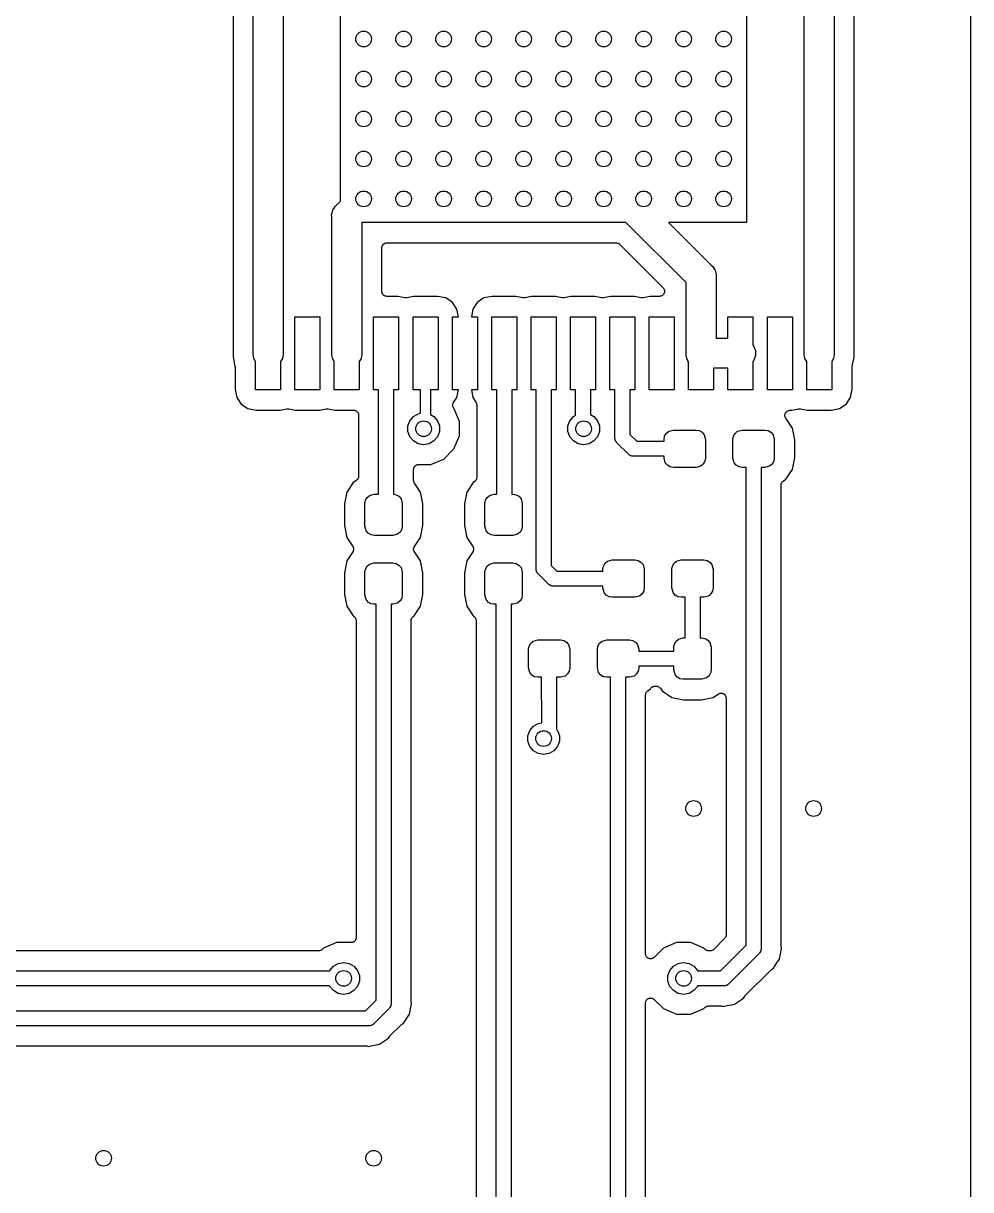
# Model space of a CAD drawing. Extents: x 40 to 163, y -163 to -37.
# Drawn here: x 139.18 to 163.25, y -97.06 to -67.42 of the extents above; entities that cross this region are included whole.
import ezdxf

# ---------------------------------------------------------------- set-up
doc = ezdxf.new("R2010")
doc.units = 0
doc.header["$MEASUREMENT"] = 0
doc.layers.add('BLACK', color=7, linetype='CONTINUOUS')

msp = doc.modelspace()

# ---------------------------------------------------------------- linework, layer by layer
at = {"layer": 'BLACK', "linetype": 'CONTINUOUS'}
for p, q in [((163.247, -43.8721), (163.247, -116.027)), ((144.511, -66.2059), (144.511, -74.0171)), ((145.019, -74.0839), (145.019, -66.1224)), ((145.781, -66.3829), (145.781, -75.8396)), ((159.019, -74.0839), (159.019, -66.3829)), ((159.781, -66.1224), (159.781, -75.8396)), ((160.289, -75.8939), (160.289, -66.2059)), ((147.244, -71.9401), (147.244, -67.2211)), ((157.556, -67.2211), (157.556, -72.4789)), ((147.142, -72.0415), (147.244, -71.9401)), ((147.015, -72.289), (147.028, -72.2402)), ((147.019, -72.3393), (147.015, -72.289)), ((147.028, -72.2402), (147.036, -72.1904)), ((147.036, -72.1904), (147.045, -72.1756)), ((147.045, -72.1756), (147.049, -72.1592)), ((147.049, -72.1592), (147.078, -72.1178)), ((147.078, -72.1178), (147.104, -72.074)), ((147.104, -72.074), (147.142, -72.0415)), ((147.019, -74.0839), (147.019, -72.3393)), ((147.783, -72.4789), (147.781, -72.4805)), ((147.781, -72.4805), (147.781, -75.8396)), ((154.49, -72.4789), (147.783, -72.4789)), ((156.019, -74.0078), (154.49, -72.4789)), ((157.556, -72.4789), (155.568, -72.4789)), ((155.568, -72.4789), (156.658, -73.5688)), ((148.289, -73.1263), (148.291, -73.1154)), ((148.289, -74.2318), (148.289, -73.1263)), ((148.291, -73.1043), (148.295, -73.0938)), ((148.291, -73.1154), (148.291, -73.1043)), ((148.295, -73.0938), (148.297, -73.0829)), ((148.297, -73.0829), (148.302, -73.0733)), ((148.302, -73.0733), (148.306, -73.0628)), ((148.306, -73.0628), (148.313, -73.0543)), ((148.313, -73.0543), (148.319, -73.0447)), ((148.319, -73.0447), (148.327, -73.0376)), ((148.327, -73.0376), (148.334, -73.0291)), ((148.334, -73.0291), (148.344, -73.0235)), ((148.344, -73.0235), (148.352, -73.0164)), ((148.352, -73.0164), (148.363, -73.0126)), ((148.363, -73.0126), (148.373, -73.007)), ((148.373, -73.007), (148.384, -73.0051)), ((148.384, -73.0051), (148.394, -73.0013)), ((148.394, -73.0013), (148.405, -73.0013)), ((148.405, -73.0013), (148.416, -72.9993)), ((148.416, -72.9993), (154.239, -72.9993)), ((154.239, -72.9993), (154.245, -73.0003)), ((154.245, -73.0003), (154.251, -72.9998)), ((154.251, -72.9998), (154.267, -73.0041)), ((154.267, -73.0041), (154.283, -73.007)), ((154.283, -73.007), (154.288, -73.0098)), ((154.288, -73.0098), (154.293, -73.0112)), ((154.293, -73.0112), (154.307, -73.0208)), ((154.307, -73.0208), (154.321, -73.0291)), ((154.321, -73.0291), (154.325, -73.0333)), ((154.325, -73.0333), (154.329, -73.0365)), ((154.329, -73.0365), (155.435, -74.142)), ((156.658, -73.5688), (156.696, -73.6013)), ((156.696, -73.6013), (156.722, -73.6451)), ((156.722, -73.6451), (156.751, -73.6865)), ((156.751, -73.6865), (156.755, -73.7029)), ((156.755, -73.7029), (156.764, -73.7177)), ((156.764, -73.7177), (156.772, -73.7675)), ((156.772, -73.7675), (156.785, -73.8163)), ((144.511, -74.0171), (144.511, -74.0171)), ((144.511, -74.0171), (144.511, -75.8939)), ((145.019, -75.8396), (145.019, -74.0839)), ((145.019, -74.0839), (145.019, -74.0839)), ((147.019, -75.8396), (147.019, -74.0839)), ((147.019, -74.0839), (147.019, -74.0839)), ((156.019, -75.7391), (156.019, -74.0078)), ((156.785, -73.8163), (156.781, -73.8666)), ((156.781, -73.8666), (156.781, -75.4253)), ((159.019, -75.8396), (159.019, -74.0839)), ((159.019, -74.0839), (159.019, -74.0839)), ((148.291, -74.2427), (148.289, -74.2318)), ((148.291, -74.2538), (148.291, -74.2427)), ((148.295, -74.2643), (148.291, -74.2538)), ((148.297, -74.2752), (148.295, -74.2643)), ((148.302, -74.2848), (148.297, -74.2752)), ((148.306, -74.2953), (148.302, -74.2848)), ((148.313, -74.3038), (148.306, -74.2953)), ((148.319, -74.3134), (148.313, -74.3038)), ((148.327, -74.3205), (148.319, -74.3134)), ((148.334, -74.329), (148.327, -74.3205)), ((148.344, -74.3346), (148.334, -74.329)), ((148.352, -74.3417), (148.344, -74.3346)), ((148.363, -74.3455), (148.352, -74.3417)), ((148.373, -74.3511), (148.363, -74.3455)), ((148.384, -74.353), (148.373, -74.3511)), ((148.394, -74.3568), (148.384, -74.353)), ((148.405, -74.3568), (148.394, -74.3568)), ((148.416, -74.3588), (148.405, -74.3568)), ((148.705, -74.3588), (148.416, -74.3588)), ((148.875, -74.3926), (148.705, -74.3588)), ((148.878, -74.3927), (148.875, -74.3926)), ((148.881, -74.3936), (148.878, -74.3927)), ((148.9, -74.3932), (148.881, -74.3936)), ((148.919, -74.3936), (148.9, -74.3932)), ((148.922, -74.3927), (148.919, -74.3936)), ((148.925, -74.3926), (148.922, -74.3927)), ((149.095, -74.3588), (148.925, -74.3926)), ((149.705, -74.3588), (149.095, -74.3588)), ((149.916, -74.4007), (149.705, -74.3588)), ((150.084, -74.513), (149.916, -74.4007)), ((150.884, -74.4007), (150.716, -74.513)), ((151.095, -74.3588), (150.884, -74.4007)), ((151.705, -74.3588), (151.095, -74.3588)), ((151.875, -74.3926), (151.705, -74.3588)), ((151.878, -74.3927), (151.875, -74.3926)), ((151.881, -74.3936), (151.878, -74.3927)), ((151.9, -74.3932), (151.881, -74.3936)), ((151.919, -74.3936), (151.9, -74.3932)), ((151.922, -74.3927), (151.919, -74.3936)), ((151.925, -74.3926), (151.922, -74.3927)), ((152.095, -74.3588), (151.925, -74.3926)), ((152.705, -74.3588), (152.095, -74.3588)), ((152.875, -74.3926), (152.705, -74.3588)), ((152.878, -74.3927), (152.875, -74.3926)), ((152.881, -74.3936), (152.878, -74.3927)), ((152.9, -74.3932), (152.881, -74.3936)), ((152.919, -74.3936), (152.9, -74.3932)), ((152.922, -74.3927), (152.919, -74.3936)), ((152.925, -74.3926), (152.922, -74.3927)), ((153.095, -74.3588), (152.925, -74.3926)), ((153.705, -74.3588), (153.095, -74.3588)), ((153.875, -74.3926), (153.705, -74.3588)), ((153.878, -74.3927), (153.875, -74.3926)), ((153.881, -74.3936), (153.878, -74.3927)), ((153.9, -74.3932), (153.881, -74.3936)), ((153.919, -74.3936), (153.9, -74.3932)), ((153.922, -74.3927), (153.919, -74.3936)), ((153.925, -74.3926), (153.922, -74.3927)), ((154.095, -74.3588), (153.925, -74.3926)), ((154.705, -74.3588), (154.095, -74.3588)), ((154.875, -74.3926), (154.705, -74.3588)), ((154.878, -74.3927), (154.875, -74.3926)), ((154.881, -74.3936), (154.878, -74.3927)), ((154.9, -74.3932), (154.881, -74.3936)), ((154.919, -74.3936), (154.9, -74.3932)), ((154.922, -74.3927), (154.919, -74.3936)), ((154.925, -74.3926), (154.922, -74.3927)), ((155.095, -74.3588), (154.925, -74.3926)), ((155.345, -74.3588), (155.095, -74.3588)), ((155.361, -74.3559), (155.345, -74.3588)), ((155.378, -74.3544), (155.361, -74.3559)), ((155.383, -74.3521), (155.378, -74.3544)), ((155.388, -74.3511), (155.383, -74.3521)), ((155.403, -74.3428), (155.388, -74.3511)), ((155.418, -74.3358), (155.403, -74.3428)), ((155.422, -74.3318), (155.418, -74.3358)), ((155.427, -74.329), (155.422, -74.3318)), ((155.437, -74.3163), (155.427, -74.329)), ((155.435, -74.142), (155.444, -74.1556)), ((155.449, -74.3046), (155.437, -74.3163)), ((155.444, -74.1556), (155.455, -74.1683)), ((155.451, -74.2995), (155.449, -74.3046)), ((155.455, -74.2953), (155.451, -74.2995)), ((155.455, -74.1683), (155.457, -74.1735)), ((155.461, -74.2797), (155.455, -74.2953)), ((155.457, -74.1735), (155.46, -74.1781)), ((155.46, -74.1781), (155.464, -74.1941)), ((155.468, -74.2646), (155.461, -74.2797)), ((155.464, -74.1941), (155.47, -74.2097)), ((155.47, -74.2538), (155.468, -74.2591)), ((155.468, -74.2591), (155.468, -74.2646)), ((155.47, -74.2097), (155.47, -74.2153)), ((155.47, -74.2153), (155.471, -74.2207)), ((155.471, -74.2207), (155.47, -74.2372)), ((155.47, -74.2372), (155.47, -74.2538)), ((150.196, -74.681), (150.084, -74.513)), ((150.235, -74.8792), (150.196, -74.681)), ((150.604, -74.681), (150.565, -74.8792)), ((150.716, -74.513), (150.604, -74.681)), ((146.082, -76.7334), (146.082, -74.8792)), ((146.082, -74.8792), (146.717, -74.8792)), ((146.717, -74.8792), (146.717, -76.7334)), ((148.082, -76.7334), (148.082, -74.8792)), ((148.082, -74.8792), (148.718, -74.8792)), ((148.718, -74.8792), (148.718, -76.7334)), ((149.083, -76.7334), (149.083, -74.8792)), ((149.083, -74.8792), (149.718, -74.8792)), ((149.718, -74.8792), (149.718, -76.7334)), ((150.082, -76.7334), (150.082, -74.8792)), ((150.082, -74.8792), (150.235, -74.8792)), ((150.565, -74.8792), (150.717, -74.8792)), ((150.717, -74.8792), (150.717, -76.7334)), ((151.082, -76.7334), (151.082, -74.8792)), ((151.082, -74.8792), (151.717, -74.8792)), ((151.717, -74.8792), (151.717, -76.7334)), ((152.082, -76.7334), (152.082, -74.8792)), ((152.082, -74.8792), (152.718, -74.8792)), ((152.718, -74.8792), (152.718, -76.7334)), ((153.083, -76.7334), (153.083, -74.8792)), ((153.083, -74.8792), (153.718, -74.8792)), ((153.718, -74.8792), (153.718, -76.7334)), ((154.083, -76.7334), (154.083, -74.8792)), ((154.083, -74.8792), (154.718, -74.8792)), ((154.718, -74.8792), (154.718, -76.7334)), ((155.082, -76.7334), (155.082, -74.8792)), ((155.082, -74.8792), (155.717, -74.8792)), ((155.717, -74.8792), (155.717, -76.7334)), ((157.082, -75.4253), (157.082, -74.8792)), ((157.082, -74.8792), (157.718, -74.8792)), ((157.718, -74.8792), (157.718, -75.592)), ((158.083, -76.7334), (158.083, -74.8792)), ((158.083, -74.8792), (158.718, -74.8792)), ((158.718, -74.8792), (158.718, -76.7334)), ((156.781, -75.4253), (157.082, -75.4253)), ((157.718, -75.592), (157.735, -75.6129)), ((145.036, -75.9386), (145.019, -75.8396)), ((145.781, -75.8396), (145.764, -75.9386)), ((147.036, -75.9386), (147.019, -75.8396)), ((147.781, -75.8396), (147.764, -75.9386)), ((156.019, -75.8735), (156.019, -75.7391)), ((156.031, -75.9053), (156.019, -75.8735)), ((157.735, -75.6129), (157.781, -75.7391)), ((157.781, -75.8735), (157.735, -75.9997)), ((157.781, -75.7391), (157.781, -75.8735)), ((159.036, -75.9386), (159.019, -75.8396)), ((159.781, -75.8396), (159.764, -75.9386)), ((144.511, -75.8939), (144.56, -76.1383)), ((144.56, -76.1383), (144.56, -76.1508)), ((144.56, -76.1508), (144.562, -76.1631)), ((144.562, -76.1631), (144.562, -76.7209)), ((145.083, -76.0184), (145.036, -75.9386)), ((145.083, -76.7334), (145.083, -76.0184)), ((145.764, -75.9386), (145.718, -76.0184)), ((145.718, -76.0184), (145.718, -76.7334)), ((147.082, -76.0184), (147.036, -75.9386)), ((147.082, -76.7334), (147.082, -76.0184)), ((147.764, -75.9386), (147.718, -76.0184)), ((147.718, -76.0184), (147.718, -76.7334)), ((156.036, -75.9386), (156.031, -75.9053)), ((156.053, -75.9679), (156.036, -75.9386)), ((156.065, -75.9997), (156.053, -75.9679)), ((156.082, -76.0206), (156.065, -75.9997)), ((156.082, -76.7334), (156.082, -76.0206)), ((157.082, -76.1873), (156.718, -76.1873)), ((156.718, -76.1873), (156.718, -76.7334)), ((157.082, -76.7334), (157.082, -76.1873)), ((157.735, -75.9997), (157.718, -76.0206)), ((157.718, -76.0206), (157.718, -76.7334)), ((159.083, -76.0184), (159.036, -75.9386)), ((159.083, -76.7334), (159.083, -76.0184)), ((159.764, -75.9386), (159.718, -76.0184)), ((159.718, -76.0184), (159.718, -76.7334)), ((160.238, -76.1631), (160.24, -76.1508)), ((160.238, -76.7209), (160.238, -76.1631)), ((160.24, -76.1383), (160.289, -75.8939)), ((160.24, -76.1508), (160.24, -76.1383)), ((144.562, -76.7209), (144.604, -76.9316)), ((145.718, -76.7334), (145.083, -76.7334)), ((146.717, -76.7334), (146.082, -76.7334)), ((147.718, -76.7334), (147.082, -76.7334)), ((148.209, -76.7334), (148.082, -76.7334)), ((148.21, -79.386), (148.209, -76.7334)), ((148.718, -76.7334), (148.59, -76.7334)), ((148.59, -76.7334), (148.59, -79.389)), ((149.273, -76.7334), (149.083, -76.7334)), ((149.273, -77.3318), (149.273, -76.7334)), ((149.718, -76.7334), (149.527, -76.7334)), ((149.527, -76.7334), (149.527, -77.3632)), ((150.235, -76.7334), (150.082, -76.7334)), ((150.196, -76.9316), (150.235, -76.7334)), ((150.717, -76.7334), (150.565, -76.7334)), ((150.565, -76.7334), (150.604, -76.9316)), ((151.209, -76.7334), (151.082, -76.7334)), ((151.209, -79.386), (151.209, -76.7334)), ((151.717, -76.7334), (151.59, -76.7334)), ((151.59, -76.7334), (151.59, -79.386)), ((152.209, -76.7334), (152.082, -76.7334)), ((152.21, -81.2717), (152.209, -76.7334)), ((152.718, -76.7334), (152.59, -76.7334)), ((152.59, -76.7334), (152.59, -81.2011)), ((153.21, -76.7334), (153.083, -76.7334)), ((153.21, -77.3813), (153.21, -76.7334)), ((153.718, -76.7334), (153.591, -76.7334)), ((153.591, -76.7334), (153.591, -77.3629)), ((154.21, -76.7334), (154.083, -76.7334)), ((154.21, -77.9377), (154.21, -76.7334)), ((154.718, -76.7334), (154.591, -76.7334)), ((154.591, -76.7334), (154.591, -77.8671)), ((155.717, -76.7334), (155.082, -76.7334)), ((156.718, -76.7334), (156.082, -76.7334)), ((157.718, -76.7334), (157.082, -76.7334)), ((158.718, -76.7334), (158.083, -76.7334)), ((159.718, -76.7334), (159.083, -76.7334)), ((160.196, -76.9316), (160.238, -76.7209)), ((144.604, -76.9316), (144.716, -77.0996)), ((150.096, -77.0938), (150.104, -77.0751)), ((150.104, -77.0751), (150.113, -77.0561)), ((150.113, -77.0561), (150.196, -76.9316)), ((150.604, -76.9316), (150.68, -77.0455)), ((150.68, -77.0455), (150.686, -77.0595)), ((150.686, -77.0595), (150.694, -77.0727)), ((150.694, -77.0727), (150.695, -77.0795)), ((160.084, -77.0996), (160.196, -76.9316)), ((144.716, -77.0996), (144.884, -77.2119)), ((144.884, -77.2119), (145.095, -77.2538)), ((145.095, -77.2538), (145.705, -77.2538)), ((145.705, -77.2538), (145.875, -77.22)), ((145.875, -77.22), (145.878, -77.2199)), ((145.878, -77.2199), (145.881, -77.219)), ((145.881, -77.219), (145.9, -77.2194)), ((145.9, -77.2194), (145.919, -77.219)), ((145.919, -77.219), (145.922, -77.2199)), ((145.922, -77.2199), (145.925, -77.22)), ((145.925, -77.22), (146.095, -77.2538)), ((146.095, -77.2538), (146.705, -77.2538)), ((146.705, -77.2538), (146.875, -77.22)), ((146.875, -77.22), (146.878, -77.2199)), ((146.878, -77.2199), (146.881, -77.219)), ((146.881, -77.219), (146.9, -77.2194)), ((146.9, -77.2194), (146.919, -77.219)), ((146.919, -77.219), (146.922, -77.2199)), ((146.922, -77.2199), (146.925, -77.22)), ((146.925, -77.22), (147.095, -77.2538)), ((147.095, -77.2538), (147.575, -77.2538)), ((147.575, -77.2538), (147.585, -77.2558)), ((147.585, -77.2558), (147.597, -77.2558)), ((147.597, -77.2558), (147.607, -77.2596)), ((147.607, -77.2596), (147.618, -77.2615)), ((147.618, -77.2615), (147.628, -77.2671)), ((147.628, -77.2671), (147.638, -77.2709)), ((147.638, -77.2709), (147.647, -77.278)), ((147.647, -77.278), (147.656, -77.2836)), ((147.656, -77.2836), (147.663, -77.2921)), ((147.663, -77.2921), (147.672, -77.2992)), ((147.672, -77.2992), (147.677, -77.3088)), ((147.677, -77.3088), (147.684, -77.3173)), ((147.684, -77.3173), (147.688, -77.3278)), ((147.688, -77.3278), (147.694, -77.3374)), ((147.694, -77.3374), (147.696, -77.3483)), ((147.696, -77.3483), (147.7, -77.3588)), ((147.7, -77.3588), (147.7, -77.3699)), ((147.7, -77.3699), (147.701, -77.3808)), ((149.091, -77.4129), (149.213, -77.3423)), ((149.213, -77.3423), (149.273, -77.3318)), ((149.527, -77.3632), (149.613, -77.4129)), ((150.092, -77.1378), (150.094, -77.1172)), ((150.092, -77.1391), (150.092, -77.1378)), ((150.092, -77.1405), (150.092, -77.1391)), ((150.098, -77.1604), (150.092, -77.1405)), ((150.094, -77.1172), (150.095, -77.0965)), ((150.095, -77.0965), (150.096, -77.0952)), ((150.096, -77.0952), (150.096, -77.0938)), ((150.103, -77.1804), (150.098, -77.1604)), ((150.104, -77.1815), (150.103, -77.1804)), ((150.105, -77.1829), (150.104, -77.1815)), ((150.117, -77.1996), (150.105, -77.1829)), ((150.119, -77.2025), (150.117, -77.1996)), ((150.26, -77.5434), (150.119, -77.2025)), ((150.695, -77.0795), (150.698, -77.0859)), ((150.698, -77.0859), (150.699, -77.1011)), ((150.699, -77.1011), (150.701, -77.1161)), ((150.701, -77.1161), (150.701, -78.9618)), ((153.591, -77.3629), (153.677, -77.4129)), ((158.529, -77.367), (158.53, -77.363)), ((158.53, -77.3849), (158.529, -77.367)), ((158.53, -77.3588), (158.536, -77.3419)), ((158.53, -77.363), (158.53, -77.3588)), ((158.536, -77.3419), (158.541, -77.3247)), ((158.541, -77.3247), (158.544, -77.3213)), ((158.544, -77.3213), (158.545, -77.3173)), ((158.545, -77.3173), (158.557, -77.3036)), ((158.557, -77.3036), (158.568, -77.2891)), ((158.568, -77.2891), (158.571, -77.2868)), ((158.571, -77.2868), (158.574, -77.2836)), ((158.574, -77.2836), (158.589, -77.2746)), ((158.589, -77.2746), (158.604, -77.2646)), ((158.604, -77.2646), (158.608, -77.2636)), ((158.608, -77.2636), (158.612, -77.2615)), ((158.612, -77.2615), (158.63, -77.2584)), ((158.63, -77.2584), (158.647, -77.2541)), ((158.647, -77.2541), (158.651, -77.2546)), ((158.651, -77.2546), (158.655, -77.2538)), ((158.655, -77.2538), (158.705, -77.2538)), ((158.705, -77.2538), (158.875, -77.22)), ((158.875, -77.22), (158.878, -77.2199)), ((158.878, -77.2199), (158.881, -77.219)), ((158.881, -77.219), (158.9, -77.2194)), ((158.9, -77.2194), (158.919, -77.219)), ((158.919, -77.219), (158.922, -77.2199)), ((158.922, -77.2199), (158.925, -77.22)), ((158.925, -77.22), (159.095, -77.2538)), ((159.095, -77.2538), (159.705, -77.2538)), ((159.705, -77.2538), (159.916, -77.2119)), ((159.916, -77.2119), (160.084, -77.0996)), ((147.701, -77.3808), (147.702, -78.9298)), ((148.952, -77.6535), (149, -77.5209)), ((148.952, -77.7945), (148.952, -77.6535)), ((149, -77.5209), (149.091, -77.4129)), ((149.613, -77.4129), (149.704, -77.5209)), ((149.704, -77.5209), (149.752, -77.6535)), ((149.752, -77.6535), (149.752, -77.7945)), ((150.26, -77.9046), (150.26, -77.5434)), ((153.016, -77.6535), (153.064, -77.5209)), ((153.016, -77.7945), (153.016, -77.6535)), ((153.064, -77.5209), (153.155, -77.4129)), ((153.155, -77.4129), (153.21, -77.3813)), ((153.677, -77.4129), (153.768, -77.5209)), ((153.768, -77.5209), (153.816, -77.6535)), ((153.816, -77.6535), (153.816, -77.7945)), ((158.53, -77.4029), (158.53, -77.3849)), ((158.532, -77.4068), (158.53, -77.4029)), ((158.532, -77.411), (158.532, -77.4068)), ((158.539, -77.4275), (158.532, -77.411)), ((158.545, -77.4443), (158.539, -77.4275)), ((158.548, -77.4476), (158.545, -77.4443)), ((158.55, -77.4514), (158.548, -77.4476)), ((158.719, -77.7054), (158.55, -77.4514)), ((149, -77.9271), (148.952, -77.7945)), ((149.091, -78.0351), (149, -77.9271)), ((149.704, -77.9271), (149.613, -78.0351)), ((149.752, -77.7945), (149.704, -77.9271)), ((150.122, -78.2383), (150.26, -77.9046)), ((153.064, -77.9271), (153.016, -77.7945)), ((153.155, -78.0351), (153.064, -77.9271)), ((153.768, -77.9271), (153.677, -78.0351)), ((153.816, -77.7945), (153.768, -77.9271)), ((154.207, -77.9629), (154.21, -77.9377)), ((154.214, -77.9873), (154.207, -77.9629)), ((154.591, -77.8671), (154.765, -78.0415)), ((155.459, -77.9945), (155.473, -77.9133)), ((155.473, -77.9133), (155.515, -77.8418)), ((155.515, -77.8418), (155.578, -77.7888)), ((155.578, -77.7888), (155.696, -77.757)), ((155.696, -77.757), (156.272, -77.757)), ((156.272, -77.757), (156.353, -77.7713)), ((156.353, -77.7713), (156.424, -77.8126)), ((156.424, -77.8126), (156.477, -77.8757)), ((156.477, -77.8757), (156.509, -77.9945)), ((157.209, -77.9945), (157.223, -77.9133)), ((157.223, -77.9133), (157.265, -77.8418)), ((157.265, -77.8418), (157.328, -77.7888)), ((157.328, -77.7888), (157.446, -77.757)), ((157.446, -77.757), (158.022, -77.757)), ((158.022, -77.757), (158.103, -77.7713)), ((158.103, -77.7713), (158.174, -77.8126)), ((158.174, -77.8126), (158.227, -77.8757)), ((158.227, -77.8757), (158.259, -77.9945)), ((158.779, -78.007), (158.719, -77.7054)), ((149.213, -78.1057), (149.091, -78.0351)), ((149.352, -78.1302), (149.213, -78.1057)), ((149.491, -78.1057), (149.352, -78.1302)), ((149.613, -78.0351), (149.491, -78.1057)), ((149.866, -78.4938), (150.122, -78.2383)), ((153.277, -78.1057), (153.155, -78.0351)), ((153.416, -78.1302), (153.277, -78.1057)), ((153.555, -78.1057), (153.416, -78.1302)), ((153.677, -78.0351), (153.555, -78.1057)), ((154.218, -78.0122), (154.214, -77.9873)), ((154.222, -78.0195), (154.218, -78.0122)), ((154.225, -78.0278), (154.222, -78.0195)), ((154.239, -78.0485), (154.225, -78.0278)), ((154.252, -78.0703), (154.239, -78.0485)), ((154.271, -78.0866), (154.252, -78.0703)), ((154.545, -78.3608), (154.271, -78.0866)), ((154.765, -78.0415), (155.459, -78.0415)), ((155.459, -78.0415), (155.459, -77.9945)), ((156.509, -77.9945), (156.509, -78.4695)), ((157.209, -78.4695), (157.209, -77.9945)), ((158.259, -77.9945), (158.259, -78.4695)), ((158.779, -78.457), (158.779, -78.007)), ((149.533, -78.632), (149.866, -78.4938)), ((154.562, -78.3802), (154.545, -78.3608)), ((154.584, -78.3928), (154.562, -78.3802)), ((154.604, -78.4073), (154.584, -78.3928)), ((154.612, -78.4095), (154.604, -78.4073)), ((154.62, -78.4138), (154.612, -78.4095)), ((154.645, -78.4182), (154.62, -78.4138)), ((154.669, -78.4247), (154.645, -78.4182)), ((154.694, -78.4225), (154.669, -78.4247)), ((155.459, -78.4225), (154.694, -78.4225)), ((155.459, -78.4695), (155.459, -78.4225)), ((155.491, -78.5883), (155.459, -78.4695)), ((156.495, -78.5507), (156.453, -78.6222)), ((156.509, -78.4695), (156.495, -78.5507)), ((157.241, -78.5883), (157.209, -78.4695)), ((158.245, -78.5507), (158.203, -78.6222)), ((158.259, -78.4695), (158.245, -78.5507)), ((158.719, -78.7586), (158.779, -78.457)), ((149.099, -78.759), (149.1, -78.7481)), ((149.099, -79.037), (149.099, -78.759)), ((149.1, -78.7369), (149.104, -78.7265)), ((149.1, -78.7481), (149.1, -78.7369)), ((149.104, -78.7265), (149.106, -78.7156)), ((149.106, -78.7156), (149.112, -78.7059)), ((149.112, -78.7059), (149.116, -78.6955)), ((149.116, -78.6955), (149.123, -78.687)), ((149.123, -78.687), (149.128, -78.6774)), ((149.128, -78.6774), (149.137, -78.6702)), ((149.137, -78.6702), (149.144, -78.6617)), ((149.144, -78.6617), (149.153, -78.6562)), ((149.153, -78.6562), (149.162, -78.649)), ((149.162, -78.649), (149.172, -78.6452)), ((149.172, -78.6452), (149.182, -78.6397)), ((149.182, -78.6397), (149.193, -78.6377)), ((149.193, -78.6377), (149.203, -78.6339)), ((149.203, -78.6339), (149.215, -78.6339)), ((149.215, -78.6339), (149.225, -78.632)), ((149.225, -78.632), (149.533, -78.632)), ((155.544, -78.6514), (155.491, -78.5883)), ((155.615, -78.6927), (155.544, -78.6514)), ((155.696, -78.707), (155.615, -78.6927)), ((156.272, -78.707), (155.696, -78.707)), ((156.39, -78.6752), (156.272, -78.707)), ((156.453, -78.6222), (156.39, -78.6752)), ((157.294, -78.6514), (157.241, -78.5883)), ((157.365, -78.6927), (157.294, -78.6514)), ((157.446, -78.707), (157.365, -78.6927)), ((157.543, -78.707), (157.446, -78.707)), ((157.544, -90.8531), (157.543, -78.707)), ((158.022, -78.707), (157.924, -78.707)), ((157.924, -78.707), (157.924, -90.9237)), ((158.14, -78.6752), (158.022, -78.707)), ((158.203, -78.6222), (158.14, -78.6752)), ((158.556, -79.0037), (158.719, -78.7586)), ((147.564, -79.0893), (147.401, -79.3344)), ((147.645, -79.0354), (147.564, -79.0893)), ((147.658, -79.0229), (147.645, -79.0354)), ((147.672, -79.0114), (147.658, -79.0229)), ((147.674, -79.0078), (147.672, -79.0114)), ((147.677, -79.0049), (147.674, -79.0078)), ((147.685, -78.9888), (147.677, -79.0049)), ((147.694, -78.9732), (147.685, -78.9888)), ((147.695, -78.9691), (147.694, -78.9732)), ((147.696, -78.9653), (147.695, -78.9691)), ((147.698, -78.9475), (147.696, -78.9653)), ((147.702, -78.9298), (147.698, -78.9475)), ((149.101, -79.052), (149.099, -79.037)), ((149.102, -79.0672), (149.101, -79.052)), ((149.105, -79.0736), (149.102, -79.0672)), ((149.106, -79.0805), (149.105, -79.0736)), ((149.114, -79.0937), (149.106, -79.0805)), ((149.12, -79.1076), (149.114, -79.0937)), ((149.271, -79.3344), (149.12, -79.1076)), ((150.612, -79.0893), (150.449, -79.3344)), ((150.645, -79.0674), (150.612, -79.0893)), ((150.658, -79.055), (150.645, -79.0674)), ((150.672, -79.0435), (150.658, -79.055)), ((150.674, -79.0398), (150.672, -79.0435)), ((150.677, -79.0369), (150.674, -79.0398)), ((150.685, -79.0208), (150.677, -79.0369)), ((150.694, -79.0053), (150.685, -79.0208)), ((150.695, -79.0011), (150.694, -79.0053)), ((150.696, -78.9974), (150.695, -79.0011)), ((150.698, -78.9795), (150.696, -78.9974)), ((150.701, -78.9618), (150.698, -78.9795)), ((158.433, -79.1539), (158.436, -79.1362)), ((158.436, -79.1362), (158.438, -79.1183)), ((158.438, -79.1183), (158.439, -79.1146)), ((158.439, -79.1146), (158.44, -79.1104)), ((158.44, -79.1104), (158.449, -79.0949)), ((158.449, -79.0949), (158.457, -79.0788)), ((158.457, -79.0788), (158.46, -79.0759)), ((158.46, -79.0759), (158.462, -79.0722)), ((158.462, -79.0722), (158.476, -79.0607)), ((158.476, -79.0607), (158.489, -79.0483)), ((158.489, -79.0483), (158.556, -79.0037)), ((147.401, -79.3344), (147.341, -79.636)), ((147.917, -79.4708), (147.98, -79.4178)), ((147.98, -79.4178), (148.099, -79.386)), ((148.099, -79.386), (148.21, -79.386)), ((148.59, -79.389), (148.655, -79.4003)), ((148.655, -79.4003), (148.726, -79.4416)), ((148.726, -79.4416), (148.779, -79.5048)), ((149.331, -79.636), (149.271, -79.3344)), ((150.449, -79.3344), (150.389, -79.636)), ((150.965, -79.4708), (151.028, -79.4178)), ((151.028, -79.4178), (151.147, -79.386)), ((151.147, -79.386), (151.209, -79.386)), ((151.59, -79.386), (151.621, -79.386)), ((151.621, -79.386), (151.703, -79.4003)), ((151.703, -79.4003), (151.774, -79.4416)), ((151.774, -79.4416), (151.827, -79.5048)), ((158.433, -90.8507), (158.433, -79.1539)), ((147.341, -79.636), (147.341, -80.186)), ((147.861, -79.6235), (147.875, -79.5423)), ((147.861, -80.1985), (147.861, -79.6235)), ((147.875, -79.5423), (147.917, -79.4708)), ((148.779, -79.5048), (148.811, -79.6235)), ((148.811, -79.6235), (148.811, -80.1985)), ((149.331, -80.186), (149.331, -79.636)), ((150.389, -79.636), (150.389, -80.186)), ((150.909, -79.6235), (150.923, -79.5423)), ((150.909, -80.1985), (150.909, -79.6235)), ((150.923, -79.5423), (150.965, -79.4708)), ((151.827, -79.5048), (151.859, -79.6235)), ((151.859, -79.6235), (151.859, -80.1985)), ((147.341, -80.186), (147.401, -80.4876)), ((147.893, -80.3173), (147.861, -80.1985)), ((147.946, -80.3804), (147.893, -80.3173)), ((148.797, -80.2797), (148.755, -80.3512)), ((148.811, -80.1985), (148.797, -80.2797)), ((149.271, -80.4876), (149.331, -80.186)), ((150.389, -80.186), (150.449, -80.4876)), ((150.941, -80.3173), (150.909, -80.1985)), ((150.994, -80.3804), (150.941, -80.3173)), ((151.845, -80.2797), (151.803, -80.3512)), ((151.859, -80.1985), (151.845, -80.2797)), ((147.401, -80.4876), (147.553, -80.7154)), ((148.017, -80.4217), (147.946, -80.3804)), ((148.099, -80.436), (148.017, -80.4217)), ((148.573, -80.436), (148.099, -80.436)), ((148.692, -80.4042), (148.573, -80.436)), ((148.755, -80.3512), (148.692, -80.4042)), ((149.119, -80.7154), (149.271, -80.4876)), ((150.449, -80.4876), (150.601, -80.7154)), ((151.065, -80.4217), (150.994, -80.3804)), ((151.147, -80.436), (151.065, -80.4217)), ((151.621, -80.436), (151.147, -80.436)), ((151.74, -80.4042), (151.621, -80.436)), ((151.803, -80.3512), (151.74, -80.4042)), ((147.553, -80.8566), (147.401, -81.0844)), ((147.553, -80.7154), (147.556, -80.7231)), ((147.556, -80.8489), (147.553, -80.8566)), ((147.556, -80.7231), (147.561, -80.7298)), ((147.561, -80.8422), (147.556, -80.8489)), ((147.561, -80.7298), (147.565, -80.7431)), ((147.565, -80.8289), (147.561, -80.8422)), ((147.565, -80.7431), (147.571, -80.7558)), ((147.571, -80.8162), (147.565, -80.8289)), ((147.571, -80.7558), (147.571, -80.7642)), ((147.571, -80.7642), (147.573, -80.7722)), ((147.573, -80.7998), (147.571, -80.8078)), ((147.571, -80.8078), (147.571, -80.8162)), ((147.573, -80.7722), (147.573, -80.786)), ((147.573, -80.786), (147.573, -80.7998)), ((149.099, -80.7722), (149.101, -80.7642)), ((149.099, -80.786), (149.099, -80.7722)), ((149.099, -80.7998), (149.099, -80.786)), ((149.101, -80.8078), (149.099, -80.7998)), ((149.101, -80.7558), (149.107, -80.7431)), ((149.101, -80.7642), (149.101, -80.7558)), ((149.101, -80.8162), (149.101, -80.8078)), ((149.107, -80.8289), (149.101, -80.8162)), ((149.107, -80.7431), (149.111, -80.7298)), ((149.111, -80.8422), (149.107, -80.8289)), ((149.111, -80.7298), (149.116, -80.7231)), ((149.116, -80.8489), (149.111, -80.8422)), ((149.116, -80.7231), (149.119, -80.7154)), ((149.119, -80.8566), (149.116, -80.8489)), ((149.271, -81.0844), (149.119, -80.8566)), ((150.601, -80.8566), (150.449, -81.0844)), ((150.601, -80.7154), (150.604, -80.7231)), ((150.604, -80.8489), (150.601, -80.8566)), ((150.604, -80.7231), (150.609, -80.7298)), ((150.609, -80.8422), (150.604, -80.8489)), ((150.609, -80.7298), (150.613, -80.7431)), ((150.613, -80.8289), (150.609, -80.8422)), ((150.613, -80.7431), (150.619, -80.7558)), ((150.619, -80.8162), (150.613, -80.8289)), ((150.619, -80.7558), (150.619, -80.7642)), ((150.619, -80.7642), (150.621, -80.7722)), ((150.621, -80.7998), (150.619, -80.8078)), ((150.619, -80.8078), (150.619, -80.8162)), ((150.621, -80.7722), (150.621, -80.786)), ((150.621, -80.786), (150.621, -80.7998)), ((147.401, -81.0844), (147.341, -81.386)), ((147.875, -81.2923), (147.917, -81.2208)), ((147.917, -81.2208), (147.98, -81.1678)), ((147.98, -81.1678), (148.099, -81.136)), ((148.099, -81.136), (148.573, -81.136)), ((148.573, -81.136), (148.655, -81.1503)), ((148.655, -81.1503), (148.726, -81.1916)), ((148.726, -81.1916), (148.779, -81.2548)), ((149.331, -81.386), (149.271, -81.0844)), ((150.449, -81.0844), (150.389, -81.386)), ((150.923, -81.2923), (150.965, -81.2208)), ((150.965, -81.2208), (151.028, -81.1678)), ((151.028, -81.1678), (151.147, -81.136)), ((151.147, -81.136), (151.621, -81.136)), ((151.621, -81.136), (151.703, -81.1503)), ((151.703, -81.1503), (151.774, -81.1916)), ((151.774, -81.1916), (151.827, -81.2548)), ((152.59, -81.2011), (152.733, -81.3435)), ((153.907, -81.2965), (153.921, -81.2153)), ((153.921, -81.2153), (153.963, -81.1438)), ((153.963, -81.1438), (154.026, -81.0908)), ((154.026, -81.0908), (154.144, -81.059)), ((154.144, -81.059), (154.719, -81.059)), ((154.719, -81.059), (154.801, -81.0733)), ((154.801, -81.0733), (154.872, -81.1146)), ((154.872, -81.1146), (154.925, -81.1778)), ((154.925, -81.1778), (154.957, -81.2965)), ((155.657, -81.2965), (155.671, -81.2153)), ((155.671, -81.2153), (155.713, -81.1438)), ((155.713, -81.1438), (155.776, -81.0908)), ((155.776, -81.0908), (155.894, -81.059)), ((155.894, -81.059), (156.469, -81.059)), ((156.469, -81.059), (156.551, -81.0733)), ((156.551, -81.0733), (156.622, -81.1146)), ((156.622, -81.1146), (156.675, -81.1778)), ((156.675, -81.1778), (156.707, -81.2965)), ((147.341, -81.386), (147.341, -81.936)), ((147.861, -81.3735), (147.875, -81.2923)), ((147.861, -81.9485), (147.861, -81.3735)), ((148.779, -81.2548), (148.811, -81.3735)), ((148.811, -81.3735), (148.811, -81.9485)), ((149.331, -81.936), (149.331, -81.386)), ((150.389, -81.386), (150.389, -81.936)), ((150.909, -81.3735), (150.923, -81.2923)), ((150.909, -81.9485), (150.909, -81.3735)), ((151.827, -81.2548), (151.859, -81.3735)), ((151.859, -81.3735), (151.859, -81.9485)), ((152.207, -81.2969), (152.21, -81.2717)), ((152.214, -81.3213), (152.207, -81.2969)), ((152.218, -81.3462), (152.214, -81.3213)), ((152.222, -81.3535), (152.218, -81.3462)), ((152.225, -81.3618), (152.222, -81.3535)), ((152.239, -81.3825), (152.225, -81.3618)), ((152.252, -81.4043), (152.239, -81.3825)), ((152.271, -81.4206), (152.252, -81.4043)), ((152.513, -81.6628), (152.271, -81.4206)), ((152.733, -81.3435), (153.907, -81.3435)), ((153.907, -81.3435), (153.907, -81.2965)), ((154.957, -81.2965), (154.957, -81.7715)), ((155.657, -81.7715), (155.657, -81.2965)), ((156.707, -81.2965), (156.707, -81.7715)), ((152.53, -81.6822), (152.513, -81.6628)), ((152.552, -81.6948), (152.53, -81.6822)), ((152.572, -81.7093), (152.552, -81.6948)), ((152.58, -81.7115), (152.572, -81.7093)), ((152.588, -81.7158), (152.58, -81.7115)), ((152.613, -81.7202), (152.588, -81.7158)), ((152.637, -81.7267), (152.613, -81.7202)), ((152.662, -81.7245), (152.637, -81.7267)), ((153.907, -81.7245), (152.662, -81.7245)), ((153.907, -81.7715), (153.907, -81.7245)), ((153.939, -81.8902), (153.907, -81.7715)), ((154.957, -81.7715), (154.943, -81.8527)), ((155.689, -81.8902), (155.657, -81.7715)), ((156.707, -81.7715), (156.693, -81.8527)), ((147.341, -81.936), (147.401, -82.2376)), ((147.893, -82.0673), (147.861, -81.9485)), ((147.946, -82.1304), (147.893, -82.0673)), ((148.755, -82.1012), (148.692, -82.1542)), ((148.797, -82.0297), (148.755, -82.1012)), ((148.811, -81.9485), (148.797, -82.0297)), ((149.271, -82.2376), (149.331, -81.936)), ((150.389, -81.936), (150.449, -82.2376)), ((150.941, -82.0673), (150.909, -81.9485)), ((150.994, -82.1304), (150.941, -82.0673)), ((151.803, -82.1012), (151.74, -82.1542)), ((151.845, -82.0297), (151.803, -82.1012)), ((151.859, -81.9485), (151.845, -82.0297)), ((153.992, -81.9534), (153.939, -81.8902)), ((154.063, -81.9947), (153.992, -81.9534)), ((154.144, -82.009), (154.063, -81.9947)), ((154.719, -82.009), (154.144, -82.009)), ((154.838, -81.9772), (154.719, -82.009)), ((154.901, -81.9242), (154.838, -81.9772)), ((154.943, -81.8527), (154.901, -81.9242)), ((155.742, -81.9534), (155.689, -81.8902)), ((155.813, -81.9947), (155.742, -81.9534)), ((155.894, -82.009), (155.813, -81.9947)), ((155.992, -82.009), (155.894, -82.009)), ((155.992, -83.041), (155.992, -82.009)), ((156.469, -82.009), (156.373, -82.009)), ((156.373, -82.009), (156.373, -83.041)), ((156.588, -81.9772), (156.469, -82.009)), ((156.651, -81.9242), (156.588, -81.9772)), ((156.693, -81.8527), (156.651, -81.9242)), ((147.401, -82.2376), (147.564, -82.4827)), ((148.017, -82.1717), (147.946, -82.1304)), ((148.099, -82.186), (148.017, -82.1717)), ((148.145, -82.186), (148.099, -82.186)), ((148.146, -92.2501), (148.145, -82.186)), ((148.573, -82.186), (148.526, -82.186)), ((148.526, -82.186), (148.526, -92.3207)), ((148.692, -82.1542), (148.573, -82.186)), ((149.108, -82.4827), (149.271, -82.2376)), ((150.449, -82.2376), (150.612, -82.4827)), ((151.065, -82.1717), (150.994, -82.1304)), ((151.147, -82.186), (151.065, -82.1717)), ((151.194, -82.186), (151.147, -82.186)), ((151.194, -99.1081), (151.194, -82.186)), ((151.621, -82.186), (151.575, -82.186)), ((151.575, -82.186), (151.575, -99.1787)), ((151.74, -82.1542), (151.621, -82.186)), ((147.564, -82.4827), (147.581, -82.4939)), ((147.581, -82.4939), (147.594, -82.5063)), ((147.594, -82.5063), (147.608, -82.5178)), ((147.608, -82.5178), (147.61, -82.5215)), ((147.61, -82.5215), (147.613, -82.5244)), ((147.613, -82.5244), (147.621, -82.5405)), ((147.621, -82.5405), (147.63, -82.556)), ((147.63, -82.556), (147.631, -82.5602)), ((147.631, -82.5602), (147.632, -82.5639)), ((147.632, -82.5639), (147.634, -82.5818)), ((147.634, -82.5818), (147.637, -82.5995)), ((147.637, -82.5995), (147.638, -90.659)), ((149.034, -82.5995), (149.038, -82.5818)), ((149.034, -92.2477), (149.034, -82.5995)), ((149.038, -82.5818), (149.04, -82.5639)), ((149.04, -82.5639), (149.041, -82.5602)), ((149.041, -82.5602), (149.042, -82.556)), ((149.042, -82.556), (149.051, -82.5405)), ((149.051, -82.5405), (149.059, -82.5244)), ((149.059, -82.5244), (149.062, -82.5215)), ((149.062, -82.5215), (149.064, -82.5178)), ((149.064, -82.5178), (149.078, -82.5063)), ((149.078, -82.5063), (149.091, -82.4939)), ((149.091, -82.4939), (149.108, -82.4827)), ((150.612, -82.4827), (150.629, -82.4939)), ((150.629, -82.4939), (150.642, -82.5063)), ((150.642, -82.5063), (150.656, -82.5178)), ((150.656, -82.5178), (150.658, -82.5215)), ((150.658, -82.5215), (150.661, -82.5244)), ((150.661, -82.5244), (150.669, -82.5405)), ((150.669, -82.5405), (150.678, -82.556)), ((150.678, -82.556), (150.679, -82.5602)), ((150.679, -82.5602), (150.68, -82.5639)), ((150.68, -82.5639), (150.682, -82.5818)), ((150.682, -82.5818), (150.685, -82.5995)), ((150.685, -82.5995), (150.686, -98.8451)), ((152.016, -83.3285), (152.03, -83.2473)), ((152.03, -83.2473), (152.072, -83.1758)), ((152.072, -83.1758), (152.135, -83.1228)), ((152.135, -83.1228), (152.254, -83.091)), ((152.254, -83.091), (152.828, -83.091)), ((152.828, -83.091), (152.91, -83.1053)), ((152.91, -83.1053), (152.981, -83.1466)), ((152.981, -83.1466), (153.034, -83.2097)), ((153.034, -83.2097), (153.066, -83.3285)), ((153.766, -83.3285), (153.78, -83.2473)), ((153.78, -83.2473), (153.822, -83.1758)), ((153.822, -83.1758), (153.885, -83.1228)), ((153.885, -83.1228), (154.004, -83.091)), ((154.004, -83.091), (154.578, -83.091)), ((154.578, -83.091), (154.66, -83.1053)), ((154.66, -83.1053), (154.731, -83.1466)), ((154.731, -83.1466), (154.784, -83.2097)), ((154.784, -83.2097), (154.816, -83.3285)), ((155.707, -83.2785), (155.721, -83.1973)), ((155.707, -83.3755), (155.707, -83.2785)), ((155.721, -83.1973), (155.763, -83.1258)), ((155.763, -83.1258), (155.826, -83.0728)), ((155.826, -83.0728), (155.945, -83.041)), ((155.945, -83.041), (155.992, -83.041)), ((156.373, -83.041), (156.419, -83.041)), ((156.419, -83.041), (156.501, -83.0553)), ((156.501, -83.0553), (156.572, -83.0966)), ((156.572, -83.0966), (156.625, -83.1598)), ((156.625, -83.1598), (156.657, -83.2785)), ((156.657, -83.2785), (156.657, -83.8535)), ((152.016, -83.8035), (152.016, -83.3285)), ((153.066, -83.3285), (153.066, -83.8035)), ((153.766, -83.8035), (153.766, -83.3285)), ((154.816, -83.3285), (154.816, -83.3755)), ((154.816, -83.3755), (155.707, -83.3755)), ((152.048, -83.9222), (152.016, -83.8035)), ((153.052, -83.8847), (153.01, -83.9562)), ((153.066, -83.8035), (153.052, -83.8847)), ((153.798, -83.9222), (153.766, -83.8035)), ((154.802, -83.8847), (154.76, -83.9562)), ((154.816, -83.8035), (154.802, -83.8847)), ((155.707, -83.7565), (154.816, -83.7565)), ((154.816, -83.7565), (154.816, -83.8035)), ((155.707, -83.8535), (155.707, -83.7565)), ((155.739, -83.9723), (155.707, -83.8535)), ((156.657, -83.8535), (156.643, -83.9347)), ((152.101, -83.9854), (152.048, -83.9222)), ((152.172, -84.0267), (152.101, -83.9854)), ((152.254, -84.041), (152.172, -84.0267)), ((152.35, -84.041), (152.254, -84.041)), ((152.351, -85.2006), (152.35, -84.041)), ((152.828, -84.041), (152.731, -84.041)), ((152.731, -84.041), (152.731, -85.3708)), ((152.947, -84.0092), (152.828, -84.041)), ((153.01, -83.9562), (152.947, -84.0092)), ((153.851, -83.9854), (153.798, -83.9222)), ((153.922, -84.0267), (153.851, -83.9854)), ((154.004, -84.041), (153.922, -84.0267)), ((154.1, -84.041), (154.004, -84.041)), ((154.101, -101.154), (154.1, -84.041)), ((154.578, -84.041), (154.481, -84.041)), ((154.481, -84.041), (154.481, -101.225)), ((154.697, -84.0092), (154.578, -84.041)), ((154.76, -83.9562), (154.697, -84.0092)), ((155.792, -84.0354), (155.739, -83.9723)), ((155.863, -84.0767), (155.792, -84.0354)), ((155.945, -84.091), (155.863, -84.0767)), ((156.419, -84.091), (155.945, -84.091)), ((156.538, -84.0592), (156.419, -84.091)), ((156.601, -84.0062), (156.538, -84.0592)), ((156.643, -83.9347), (156.601, -84.0062)), ((154.989, -84.4879), (154.993, -84.4702)), ((154.989, -91.0698), (154.989, -84.4879)), ((154.993, -84.4702), (154.995, -84.4523)), ((154.995, -84.4523), (154.996, -84.4486)), ((154.996, -84.4486), (154.997, -84.4444)), ((154.997, -84.4444), (155.006, -84.4289)), ((155.006, -84.4289), (155.014, -84.4128)), ((155.014, -84.4128), (155.017, -84.4099)), ((155.017, -84.4099), (155.019, -84.4062)), ((155.019, -84.4062), (155.033, -84.3947)), ((155.033, -84.3947), (155.046, -84.3823)), ((155.046, -84.3823), (155.113, -84.3377)), ((155.113, -84.3377), (155.124, -84.3209)), ((155.124, -84.3209), (155.136, -84.308)), ((155.136, -84.308), (155.148, -84.2942)), ((155.148, -84.2942), (155.151, -84.2921)), ((155.151, -84.2921), (155.154, -84.2891)), ((155.154, -84.2891), (155.17, -84.2811)), ((155.17, -84.2811), (155.186, -84.2722)), ((155.186, -84.2722), (155.19, -84.2714)), ((155.19, -84.2714), (155.194, -84.2696)), ((155.194, -84.2696), (155.212, -84.2676)), ((155.212, -84.2676), (155.229, -84.2645)), ((155.229, -84.2645), (155.26, -84.2645)), ((155.26, -84.2645), (155.278, -84.2676)), ((155.278, -84.2676), (155.296, -84.2696)), ((155.296, -84.2696), (155.299, -84.2714)), ((155.299, -84.2714), (155.304, -84.2722)), ((155.304, -84.2722), (155.319, -84.2811)), ((155.319, -84.2811), (155.335, -84.2891)), ((155.335, -84.2891), (155.338, -84.2921)), ((155.338, -84.2921), (155.342, -84.2942)), ((155.342, -84.2942), (155.353, -84.308)), ((155.353, -84.308), (155.366, -84.3209)), ((155.366, -84.3209), (155.41, -84.3877)), ((155.41, -84.3877), (155.655, -84.5514)), ((156.709, -84.5514), (156.838, -84.465)), ((156.838, -84.465), (156.842, -84.4633)), ((156.842, -84.4633), (156.845, -84.4606)), ((156.845, -84.4606), (156.862, -84.4545)), ((156.862, -84.4545), (156.878, -84.4473)), ((156.878, -84.4473), (156.882, -84.447)), ((156.882, -84.447), (156.886, -84.4455)), ((156.886, -84.4455), (156.904, -84.4455)), ((156.904, -84.4455), (156.922, -84.4444)), ((156.922, -84.4444), (156.926, -84.4455)), ((156.926, -84.4455), (156.931, -84.4455)), ((156.931, -84.4455), (156.947, -84.4517)), ((156.947, -84.4517), (156.965, -84.4567)), ((156.965, -84.4567), (156.968, -84.4592)), ((156.968, -84.4592), (156.972, -84.4606)), ((156.972, -84.4606), (156.986, -84.4722)), ((156.986, -84.4722), (157, -84.4828)), ((157, -84.4828), (157.003, -84.4863)), ((157.003, -84.4863), (157.006, -84.489)), ((155.655, -84.5514), (155.957, -84.6114)), ((155.957, -84.6114), (156.407, -84.6114)), ((156.407, -84.6114), (156.709, -84.5514)), ((157.006, -84.489), (157.015, -84.5045)), ((157.015, -84.5045), (157.025, -84.5195)), ((157.025, -84.5195), (157.026, -84.5235)), ((157.026, -84.5235), (157.028, -84.5272)), ((157.028, -84.5272), (157.031, -84.5449)), ((157.031, -84.5449), (157.035, -84.5623)), ((157.035, -84.5623), (157.035, -84.5665)), ((157.035, -84.5665), (157.035, -84.5706)), ((157.035, -84.5706), (157.036, -90.5901)), ((152.048, -85.3949), (152.139, -85.2869)), ((152.139, -85.2869), (152.261, -85.2163)), ((152.261, -85.2163), (152.351, -85.2006)), ((152.731, -85.3708), (152.752, -85.3949)), ((152, -85.5275), (152.048, -85.3949)), ((152, -85.6685), (152, -85.5275)), ((152.048, -85.8011), (152, -85.6685)), ((152.752, -85.3949), (152.8, -85.5275)), ((152.8, -85.6685), (152.752, -85.8011)), ((152.8, -85.5275), (152.8, -85.6685)), ((152.139, -85.9091), (152.048, -85.8011)), ((152.261, -85.9797), (152.139, -85.9091)), ((152.661, -85.9091), (152.539, -85.9797)), ((152.752, -85.8011), (152.661, -85.9091)), ((152.4, -86.0042), (152.261, -85.9797)), ((152.539, -85.9797), (152.4, -86.0042)), ((147.624, -90.7121), (147.62, -90.7225)), ((147.63, -90.7024), (147.624, -90.7121)), ((147.632, -90.6915), (147.63, -90.7024)), ((147.636, -90.6811), (147.632, -90.6915)), ((147.638, -90.659), (147.636, -90.6699)), ((147.636, -90.6699), (147.636, -90.6811)), ((156.998, -90.6799), (156.72, -90.9583)), ((157.002, -90.6753), (156.998, -90.6799)), ((157.006, -90.6717), (157.002, -90.6753)), ((157.014, -90.6573), (157.006, -90.6717)), ((157.024, -90.6437), (157.014, -90.6573)), ((157.025, -90.6383), (157.024, -90.6437)), ((157.028, -90.6335), (157.025, -90.6383)), ((157.031, -90.6172), (157.028, -90.6335)), ((157.035, -90.6011), (157.031, -90.6172)), ((157.036, -90.5901), (157.035, -90.5956)), ((157.035, -90.5956), (157.035, -90.6011)), ((146.682, -90.9955), (130.178, -90.9955)), ((146.687, -90.9945), (146.682, -90.9955)), ((146.693, -90.995), (146.687, -90.9945)), ((146.709, -90.9907), (146.693, -90.995)), ((146.725, -90.9878), (146.709, -90.9907)), ((146.73, -90.985), (146.725, -90.9878)), ((146.735, -90.9836), (146.73, -90.985)), ((146.749, -90.9741), (146.735, -90.9836)), ((146.763, -90.9658), (146.749, -90.9741)), ((146.767, -90.9615), (146.763, -90.9658)), ((146.772, -90.9583), (146.767, -90.9615)), ((146.806, -90.9242), (146.772, -90.9583)), ((147.139, -90.786), (146.806, -90.9242)), ((147.511, -90.786), (147.139, -90.786)), ((147.521, -90.7841), (147.511, -90.786)), ((147.533, -90.7841), (147.521, -90.7841)), ((147.543, -90.7803), (147.533, -90.7841)), ((147.554, -90.7783), (147.543, -90.7803)), ((147.564, -90.7728), (147.554, -90.7783)), ((147.574, -90.769), (147.564, -90.7728)), ((147.583, -90.7618), (147.574, -90.769)), ((147.592, -90.7563), (147.583, -90.7618)), ((147.599, -90.7478), (147.592, -90.7563)), ((147.608, -90.7406), (147.599, -90.7478)), ((147.613, -90.731), (147.608, -90.7406)), ((147.62, -90.7225), (147.613, -90.731)), ((155.442, -90.9242), (155.206, -91.1596)), ((155.775, -90.786), (155.442, -90.9242)), ((156.137, -90.786), (155.775, -90.786)), ((156.47, -90.9242), (156.137, -90.786)), ((156.504, -90.9583), (156.47, -90.9242)), ((156.509, -90.9615), (156.504, -90.9583)), ((156.513, -90.9658), (156.509, -90.9615)), ((156.527, -90.9741), (156.513, -90.9658)), ((156.541, -90.9836), (156.527, -90.9741)), ((156.546, -90.985), (156.541, -90.9836)), ((156.551, -90.9878), (156.546, -90.985)), ((156.567, -90.9907), (156.551, -90.9878)), ((156.583, -90.995), (156.567, -90.9907)), ((156.589, -90.9945), (156.583, -90.995)), ((156.594, -90.9955), (156.589, -90.9945)), ((156.63, -90.9955), (156.594, -90.9955)), ((156.636, -90.9945), (156.63, -90.9955)), ((156.641, -90.995), (156.636, -90.9945)), ((156.657, -90.9907), (156.641, -90.995)), ((156.674, -90.9878), (156.657, -90.9907)), ((156.678, -90.985), (156.674, -90.9878)), ((156.684, -90.9836), (156.678, -90.985)), ((156.697, -90.9741), (156.684, -90.9836)), ((156.712, -90.9658), (156.697, -90.9741)), ((156.715, -90.9615), (156.712, -90.9658)), ((156.72, -90.9583), (156.715, -90.9615)), ((156.893, -91.5035), (157.544, -90.8531)), ((157.912, -91.0055), (157.909, -91.0138)), ((157.916, -90.9982), (157.912, -91.0055)), ((157.92, -90.9733), (157.916, -90.9982)), ((157.927, -90.9489), (157.92, -90.9733)), ((157.924, -90.9237), (157.927, -90.9489)), ((158.392, -91.2045), (158.446, -90.932)), ((158.435, -90.863), (158.433, -90.8507)), ((158.435, -90.8755), (158.435, -90.863)), ((158.446, -90.932), (158.435, -90.8755)), ((147.181, -91.3123), (147.32, -91.2878)), ((147.32, -91.2878), (147.459, -91.3123)), ((154.992, -91.0861), (154.989, -91.0698)), ((154.994, -91.1027), (154.992, -91.0861)), ((154.996, -91.1077), (154.994, -91.1027)), ((154.997, -91.1132), (154.996, -91.1077)), ((155.005, -91.1276), (154.997, -91.1132)), ((155.012, -91.1426), (155.005, -91.1276)), ((155.016, -91.1466), (155.012, -91.1426)), ((155.019, -91.1514), (155.016, -91.1466)), ((155.032, -91.1621), (155.019, -91.1514)), ((155.044, -91.1738), (155.032, -91.1621)), ((155.049, -91.1762), (155.044, -91.1738)), ((155.053, -91.1798), (155.049, -91.1762)), ((155.069, -91.1854), (155.053, -91.1798)), ((155.084, -91.1925), (155.069, -91.1854)), ((155.089, -91.1929), (155.084, -91.1925)), ((155.094, -91.1949), (155.089, -91.1929)), ((155.111, -91.1949), (155.094, -91.1949)), ((155.128, -91.1963), (155.111, -91.1949)), ((155.133, -91.1949), (155.128, -91.1963)), ((155.139, -91.1949), (155.133, -91.1949)), ((155.154, -91.1892), (155.139, -91.1949)), ((155.17, -91.1849), (155.154, -91.1892)), ((155.175, -91.1817), (155.17, -91.1849)), ((155.18, -91.1798), (155.175, -91.1817)), ((155.193, -91.1691), (155.18, -91.1798)), ((155.206, -91.1596), (155.193, -91.1691)), ((155.817, -91.3123), (155.956, -91.2878)), ((155.956, -91.2878), (156.095, -91.3123)), ((157.863, -91.0726), (157.113, -91.8228)), ((157.882, -91.0563), (157.863, -91.0726)), ((157.895, -91.0344), (157.882, -91.0563)), ((157.909, -91.0138), (157.895, -91.0344)), ((158.238, -91.4356), (158.327, -91.3013)), ((158.327, -91.3013), (158.392, -91.2045)), ((158.327, -91.3013), (158.327, -91.3013)), ((129.896, -91.5035), (146.964, -91.5035)), ((146.964, -91.5035), (146.968, -91.4909)), ((146.968, -91.4909), (147.059, -91.3829)), ((147.059, -91.3829), (147.181, -91.3123)), ((147.459, -91.3123), (147.581, -91.3829)), ((147.581, -91.3829), (147.672, -91.4909)), ((147.672, -91.4909), (147.72, -91.6235)), ((155.556, -91.6235), (155.604, -91.4909)), ((155.604, -91.4909), (155.695, -91.3829)), ((155.695, -91.3829), (155.817, -91.3123)), ((156.095, -91.3123), (156.217, -91.3829)), ((156.217, -91.3829), (156.308, -91.4909)), ((156.308, -91.4909), (156.312, -91.5035)), ((156.312, -91.5035), (156.893, -91.5035)), ((157.523, -92.1304), (158.17, -91.4834)), ((158.17, -91.4834), (158.181, -91.4762)), ((158.181, -91.4762), (158.19, -91.4676)), ((158.19, -91.4676), (158.238, -91.4356)), ((146.964, -91.8845), (129.896, -91.8845)), ((146.968, -91.8971), (146.964, -91.8845)), ((147.059, -92.0051), (146.968, -91.8971)), ((147.672, -91.8971), (147.581, -92.0051)), ((147.72, -91.7645), (147.672, -91.8971)), ((147.72, -91.6235), (147.72, -91.7645)), ((155.556, -91.7645), (155.556, -91.6235)), ((155.604, -91.8971), (155.556, -91.7645)), ((155.695, -92.0051), (155.604, -91.8971)), ((156.308, -91.8971), (156.217, -92.0051)), ((156.312, -91.8845), (156.308, -91.8971)), ((156.964, -91.8845), (156.312, -91.8845)), ((156.989, -91.8867), (156.964, -91.8845)), ((157.013, -91.8802), (156.989, -91.8867)), ((157.038, -91.8758), (157.013, -91.8802)), ((157.046, -91.8715), (157.038, -91.8758)), ((157.054, -91.8693), (157.046, -91.8715)), ((157.074, -91.8548), (157.054, -91.8693)), ((157.096, -91.8422), (157.074, -91.8548)), ((157.113, -91.8228), (157.096, -91.8422)), ((147.181, -92.0757), (147.059, -92.0051)), ((147.32, -92.1002), (147.181, -92.0757)), ((147.459, -92.0757), (147.32, -92.1002)), ((147.581, -92.0051), (147.459, -92.0757)), ((155.069, -92.2026), (155.084, -92.1955)), ((155.084, -92.1955), (155.089, -92.1951)), ((155.089, -92.1951), (155.094, -92.1931)), ((155.094, -92.1931), (155.111, -92.1931)), ((155.111, -92.1931), (155.128, -92.1917)), ((155.128, -92.1917), (155.133, -92.1931)), ((155.133, -92.1931), (155.139, -92.1931)), ((155.139, -92.1931), (155.154, -92.1988)), ((155.817, -92.0757), (155.695, -92.0051)), ((155.956, -92.1002), (155.817, -92.0757)), ((156.095, -92.0757), (155.956, -92.1002)), ((156.217, -92.0051), (156.095, -92.0757)), ((157.476, -92.1976), (157.508, -92.1497)), ((157.508, -92.1497), (157.516, -92.1406)), ((157.516, -92.1406), (157.523, -92.1304)), ((147.876, -92.5195), (148.146, -92.2501)), ((148.465, -92.4696), (148.096, -92.8388)), ((148.484, -92.4533), (148.465, -92.4696)), ((148.497, -92.4315), (148.484, -92.4533)), ((148.511, -92.4108), (148.497, -92.4315)), ((148.514, -92.4025), (148.511, -92.4108)), ((148.518, -92.3952), (148.514, -92.4025)), ((148.522, -92.3703), (148.518, -92.3952)), ((148.529, -92.3459), (148.522, -92.3703)), ((148.526, -92.3207), (148.529, -92.3459)), ((148.994, -92.6015), (149.037, -92.3855)), ((149.037, -92.26), (149.034, -92.2477)), ((149.037, -92.2725), (149.037, -92.26)), ((149.048, -92.329), (149.037, -92.2725)), ((149.037, -92.3855), (149.048, -92.329)), ((149.037, -92.3855), (149.037, -92.3855)), ((154.989, -92.3182), (154.992, -92.3019)), ((154.989, -101.152), (154.989, -92.3182)), ((154.992, -92.3019), (154.994, -92.2853)), ((154.994, -92.2853), (154.996, -92.2803)), ((154.996, -92.2803), (154.997, -92.2748)), ((154.997, -92.2748), (155.005, -92.2604)), ((155.005, -92.2604), (155.012, -92.2454)), ((155.012, -92.2454), (155.016, -92.2414)), ((155.016, -92.2414), (155.019, -92.2366)), ((155.019, -92.2366), (155.032, -92.2259)), ((155.032, -92.2259), (155.044, -92.2142)), ((155.044, -92.2142), (155.049, -92.2118)), ((155.049, -92.2118), (155.053, -92.2082)), ((155.053, -92.2082), (155.069, -92.2026)), ((155.154, -92.1988), (155.17, -92.2031)), ((155.17, -92.2031), (155.175, -92.2063)), ((155.175, -92.2063), (155.18, -92.2082)), ((155.18, -92.2082), (155.193, -92.2189)), ((155.193, -92.2189), (155.206, -92.2284)), ((155.206, -92.2284), (155.442, -92.4638)), ((155.442, -92.4638), (155.775, -92.602)), ((156.137, -92.602), (156.47, -92.4638)), ((156.47, -92.4638), (156.504, -92.4297)), ((156.504, -92.4297), (156.509, -92.4265)), ((156.509, -92.4265), (156.513, -92.4222)), ((156.513, -92.4222), (156.527, -92.4139)), ((156.527, -92.4139), (156.541, -92.4044)), ((156.541, -92.4044), (156.546, -92.403)), ((156.546, -92.403), (156.551, -92.4002)), ((156.551, -92.4002), (156.567, -92.3973)), ((156.567, -92.3973), (156.583, -92.393)), ((156.583, -92.393), (156.589, -92.3935)), ((156.589, -92.3935), (156.594, -92.3925)), ((156.594, -92.3925), (156.891, -92.3925)), ((156.891, -92.3925), (156.903, -92.3947)), ((156.903, -92.3947), (156.915, -92.3949)), ((156.915, -92.3949), (156.972, -92.4062)), ((156.972, -92.4062), (157.029, -92.3949)), ((157.029, -92.3949), (157.245, -92.352)), ((157.029, -92.3949), (157.029, -92.3949)), ((157.245, -92.352), (157.476, -92.1976)), ((129.896, -92.5195), (147.876, -92.5195)), ((148.84, -92.8326), (148.994, -92.6015)), ((155.775, -92.602), (156.137, -92.602)), ((147.947, -92.9005), (129.896, -92.9005)), ((147.972, -92.9027), (147.947, -92.9005)), ((147.996, -92.8962), (147.972, -92.9027)), ((148.021, -92.8918), (147.996, -92.8962)), ((148.029, -92.8875), (148.021, -92.8918)), ((148.037, -92.8853), (148.029, -92.8875)), ((148.057, -92.8708), (148.037, -92.8853)), ((148.079, -92.8582), (148.057, -92.8708)), ((148.096, -92.8388), (148.079, -92.8582)), ((148.506, -93.1464), (148.772, -92.8804)), ((148.772, -92.8804), (148.783, -92.8732)), ((148.783, -92.8732), (148.792, -92.8646)), ((148.792, -92.8646), (148.84, -92.8326)), ((148.012, -93.4109), (148.228, -93.368)), ((148.228, -93.368), (148.459, -93.2136)), ((148.459, -93.2136), (148.491, -93.1657)), ((148.491, -93.1657), (148.499, -93.1566)), ((148.499, -93.1566), (148.506, -93.1464)), ((130.178, -93.4085), (147.874, -93.4085)), ((147.874, -93.4085), (147.886, -93.4107)), ((147.886, -93.4107), (147.898, -93.4109)), ((147.898, -93.4109), (147.955, -93.4222)), ((147.955, -93.4222), (148.012, -93.4109)), ((148.012, -93.4109), (148.012, -93.4109))]:
    msp.add_line(p, q, dxfattribs=at)
at = {"layer": 'BLACK'}
for centre in [(147.828, -67.818), (148.844, -67.818), (149.86, -67.818), (150.876, -67.818), (151.892, -67.818), (152.908, -67.818), (153.924, -67.818), (154.94, -67.818), (155.956, -67.818), (156.972, -67.818), (147.828, -68.834), (148.844, -68.834), (149.86, -68.834), (150.876, -68.834), (151.892, -68.834), (152.908, -68.834), (153.924, -68.834), (154.94, -68.834), (155.956, -68.834), (156.972, -68.834), (147.828, -69.85), (148.844, -69.85), (149.86, -69.85), (150.876, -69.85), (151.892, -69.85), (152.908, -69.85), (153.924, -69.85), (154.94, -69.85), (155.956, -69.85), (156.972, -69.85), (147.828, -70.866), (148.844, -70.866), (149.86, -70.866), (150.876, -70.866), (151.892, -70.866), (152.908, -70.866), (153.924, -70.866), (154.94, -70.866), (155.956, -70.866), (156.972, -70.866), (147.828, -71.882), (148.844, -71.882), (149.86, -71.882), (150.876, -71.882), (151.892, -71.882), (152.908, -71.882), (153.924, -71.882), (154.94, -71.882), (155.956, -71.882), (156.972, -71.882), (149.352, -77.724), (153.416, -77.724), (152.4, -85.598), (156.21, -87.376), (159.258, -87.376), (147.32, -91.694), (155.956, -91.694), (141.224, -96.266), (148.082, -96.266)]:
    msp.add_circle(centre, 0.2, dxfattribs=at)

doc.saveas('drawing.dxf')
